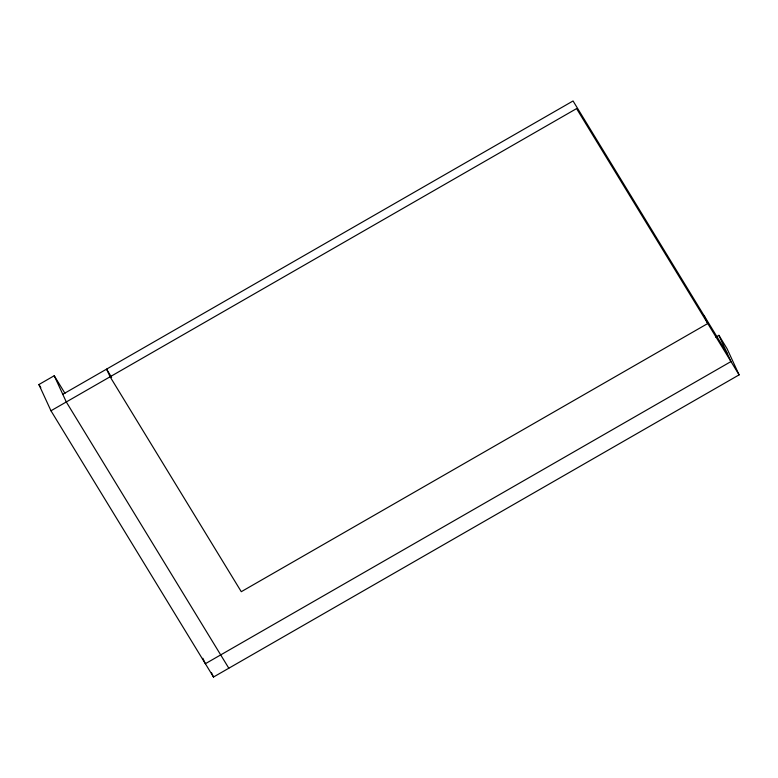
<?xml version="1.0" encoding="UTF-8"?>
<svg xmlns="http://www.w3.org/2000/svg" width="778" height="778" viewBox="0 0 778 778"><rect width="100%" height="100%" fill="white"/><g stroke="black" fill="none" stroke-linecap="round" stroke-linejoin="round"><path stroke-width="1.17" d="M715.75 337.146L718.911 335.328L727.031 348.641L739.1 374.87L213.493 677.035L50.969 410.774L38.9 384.546L54.227 375.735L64.982 393.347M62.775 394.31L573.055 100.965L727.459 353.912M50.969 410.774L576.566 108.609L739.1 374.87M111.624 377.398L106.576 369.132L110.097 376.785L241.277 591.698L707.756 323.522L704.236 315.878M228.82 668.224L66.295 401.963L54.227 375.735M38.9 384.546L40.796 387.658M718.911 335.328L730.97 361.566L205.363 663.722L202.854 658.266M211.48 672.669L213.493 677.035"/></g></svg>
